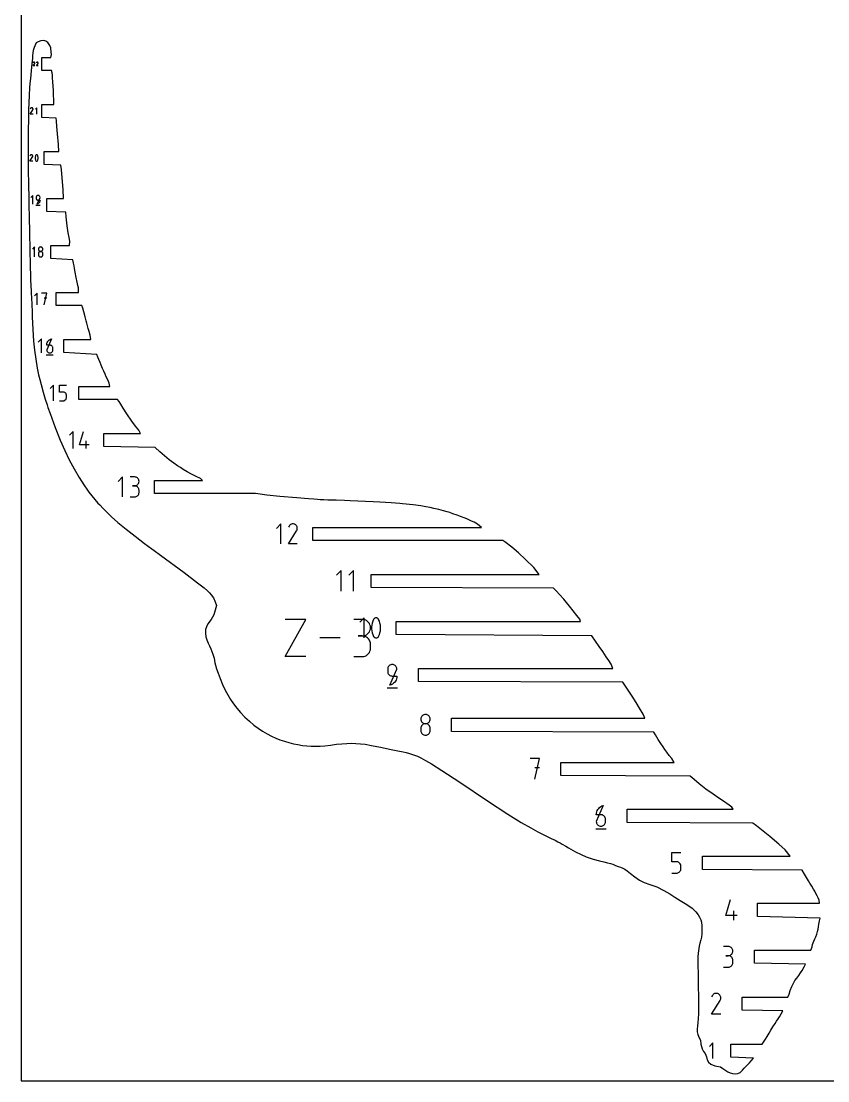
# Model space of a CAD drawing. Extents: x 0 to 590, y 0 to 890.
# Drawn here: x 0 to 185.7, y 0 to 243.9 of the extents above; entities that cross this region are included whole.
import ezdxf

# ---------------------------------------------------------------- set-up
doc = ezdxf.new("R2010")
doc.units = 0
doc.header["$MEASUREMENT"] = 0
for name, color, linetype in [('annotation', 7, 'Continuous'), ('boundary', 7, 'Continuous'), ('frame', 7, 'Continuous')]:
    doc.layers.add(name, color=color, linetype=linetype)

msp = doc.modelspace()

# ---------------------------------------------------------------- linework, layer by layer
at = {"layer": 'annotation', "color": 1}
for p, q in [((3.379372, 201.565995), (4.389546, 201.565995)), ((5.906837, 180.141909), (5.302432, 180.141909)), ((5.780246, 167.158346), (7.393968, 167.158346)), ((14.965324, 145.573132), (14.965324, 147.320219)), ((73.389296, 101.951087), (68.705896, 101.951087)), ((84.220942, 90.451334), (86.620942, 90.451334)), ((119.289987, 72.078344), (118.222886, 72.078344)), ((132.244728, 57.99812), (134.644728, 57.99812)), ((164.032891, 36.962645), (164.032891, 39.094439))]:
    msp.add_line(p, q, dxfattribs=at)
for points in [[(3.167247, 233.627481), (2.763593, 233.627481), (3.136583, 234.227946), (3.136583, 234.227946), (3.137029, 234.228498), (3.137456, 234.229054), (3.137868, 234.22962), (3.138268, 234.2302), (3.138657, 234.230799), (3.13904, 234.231421), (3.139418, 234.232071), (3.139795, 234.232754), (3.140173, 234.233475), (3.140173, 234.233475), (3.155574, 234.266541), (3.164571, 234.300817), (3.167384, 234.335529), (3.164235, 234.369902), (3.155343, 234.40316), (3.140929, 234.434531), (3.121214, 234.463239), (3.096418, 234.48851), (3.066761, 234.509569), (3.066761, 234.509569), (3.033603, 234.524751), (2.999274, 234.533609), (2.964542, 234.536343), (2.930175, 234.533152), (2.896939, 234.524235), (2.865603, 234.509793), (2.836934, 234.490023), (2.8117, 234.465127), (2.790667, 234.435302), (2.764163, 234.38446)], [(3.911867, 233.627481), (3.508213, 233.627481), (3.881203, 234.227946), (3.881203, 234.227946), (3.881649, 234.228498), (3.882076, 234.229054), (3.882488, 234.22962), (3.882888, 234.2302), (3.883277, 234.230799), (3.88366, 234.231421), (3.884038, 234.232071), (3.884415, 234.232754), (3.884794, 234.233475), (3.884794, 234.233475), (3.900194, 234.266541), (3.909191, 234.300817), (3.912004, 234.335529), (3.908855, 234.369902), (3.899963, 234.40316), (3.885549, 234.434531), (3.865834, 234.463239), (3.841038, 234.48851), (3.811381, 234.509569), (3.811381, 234.509569), (3.778223, 234.524751), (3.743894, 234.533609), (3.709162, 234.536343), (3.674795, 234.533152), (3.641559, 234.524235), (3.610223, 234.509793), (3.581554, 234.490023), (3.55632, 234.465127), (3.535287, 234.435302), (3.508783, 234.38446)], [(2.728403, 222.523528), (2.070524, 222.523528), (2.678426, 223.502172), (2.678426, 223.502172), (2.679153, 223.503072), (2.67985, 223.503979), (2.680521, 223.504901), (2.681172, 223.505846), (2.681807, 223.506822), (2.682431, 223.507836), (2.683047, 223.508895), (2.683662, 223.510009), (2.684278, 223.511183), (2.684278, 223.511183), (2.709378, 223.565075), (2.724041, 223.620939), (2.728627, 223.677513), (2.723494, 223.733533), (2.709002, 223.787739), (2.68551, 223.838867), (2.653378, 223.885656), (2.612965, 223.926842), (2.56463, 223.961164), (2.56463, 223.961164), (2.510588, 223.985908), (2.454639, 224.000345), (2.398032, 224.004801), (2.34202, 223.9996), (2.287853, 223.985068), (2.236781, 223.961529), (2.190056, 223.929309), (2.148928, 223.888732), (2.114649, 223.840123), (2.071453, 223.757261)], [(3.613359, 222.52354), (3.613359, 224.004837), (3.284048, 223.675433)], [(2.674498, 211.705591), (2.016442, 211.705591), (2.624507, 212.684499), (2.624507, 212.684499), (2.625234, 212.685398), (2.625931, 212.686305), (2.626603, 212.687228), (2.627254, 212.688173), (2.62789, 212.689149), (2.628513, 212.690163), (2.62913, 212.691223), (2.629745, 212.692337), (2.630361, 212.693512), (2.630361, 212.693512), (2.655468, 212.747419), (2.670135, 212.803298), (2.674722, 212.859886), (2.669587, 212.915922), (2.655091, 212.970142), (2.631593, 213.021284), (2.599453, 213.068085), (2.559029, 213.109283), (2.510681, 213.143614), (2.510681, 213.143614), (2.456624, 213.168365), (2.40066, 213.182806), (2.344038, 213.187263), (2.288011, 213.182061), (2.233829, 213.167524), (2.182744, 213.143979), (2.136006, 213.11175), (2.094867, 213.071162), (2.060578, 213.02254), (2.017371, 212.939656)], [(2.677996, 201.818539), (2.677996, 203.838887), (2.228847, 203.389611)], [(3.092365, 189.655904), (3.092365, 191.966046), (2.57879, 191.452327)], [(3.678508, 178.633879), (3.678508, 181.352595), (3.074102, 180.748019)], [(5.302432, 178.633879), (5.906837, 181.352595), (4.697856, 181.352595)], [(4.659819, 167.561777), (4.659819, 170.789222), (3.942316, 170.071517)], [(7.468143, 156.543672), (7.468143, 160.17185), (6.661553, 159.365032)], [(8.828596, 156.543672), (9.634276, 156.543672), (9.634276, 156.543672), (9.77888, 156.556674), (9.91507, 156.594157), (10.040551, 156.653839), (10.153025, 156.733436), (10.250198, 156.830666), (10.329774, 156.943247), (10.389456, 157.068895), (10.426949, 157.205328), (10.439957, 157.350263), (10.439957, 157.751624), (10.439957, 157.751624), (10.426956, 157.896489), (10.389482, 158.032733), (10.329824, 158.158109), (10.250273, 158.270366), (10.153119, 158.367257), (10.040652, 158.446531), (9.915162, 158.50594), (9.77894, 158.543235), (9.634276, 158.556167), (8.828596, 158.556167), (8.828596, 160.17185), (10.439957, 160.17185)], [(11.960775, 145.573132), (11.960775, 149.506915), (11.086245, 148.632138)], [(15.62005, 146.447662), (13.435821, 146.447662), (14.308131, 149.506915)], [(23.344634, 134.417777), (23.344634, 139.026794), (22.31999, 138.001862)], [(25.072871, 134.417921), (26.096358, 134.417921), (26.096358, 134.417921), (26.280435, 134.434434), (26.453644, 134.482025), (26.613106, 134.557773), (26.75594, 134.658757), (26.879263, 134.782055), (26.980197, 134.924746), (27.055859, 135.083909), (27.103369, 135.256622), (27.119846, 135.439964), (27.119846, 135.95243), (27.119846, 135.95243), (27.103369, 136.135696), (27.055859, 136.308368), (26.980197, 136.467519), (26.879263, 136.610219), (26.75594, 136.733541), (26.613106, 136.834556), (26.453644, 136.910335), (26.280435, 136.95795), (26.096358, 136.974472), (25.583892, 136.974472), (26.096358, 136.974472), (26.096358, 136.974472), (26.280435, 136.990999), (26.453644, 137.038641), (26.613106, 137.114496), (26.75594, 137.215657), (26.879263, 137.33922), (26.980197, 137.482282), (27.055859, 137.641936), (27.103369, 137.815279), (27.119846, 137.999405), (27.119846, 137.999405), (27.103369, 138.182671), (27.055859, 138.355343), (26.980197, 138.514494), (26.879263, 138.657194), (26.75594, 138.780516), (26.613106, 138.881531), (26.453644, 138.95731), (26.280435, 139.004925), (26.096358, 139.021447), (25.072871, 139.021447)], [(59.777137, 123.600373), (59.777137, 128.208722), (58.752641, 127.183938)], [(63.552149, 123.600336), (61.505471, 123.600336), (63.396669, 126.644921), (63.396669, 126.644921), (63.398929, 126.647719), (63.401098, 126.65054), (63.403187, 126.653409), (63.405212, 126.656349), (63.407188, 126.659385), (63.409128, 126.662539), (63.411046, 126.665836), (63.412957, 126.6693), (63.414875, 126.672954), (63.414875, 126.672954), (63.492963, 126.840613), (63.53858, 127.014407), (63.552845, 127.190409), (63.536876, 127.36469), (63.491791, 127.533325), (63.418707, 127.692386), (63.318744, 127.837946), (63.193018, 127.966079), (63.042647, 128.072856), (63.042647, 128.072856), (62.874521, 128.149834), (62.700461, 128.194748), (62.524357, 128.20861), (62.350102, 128.19243), (62.181586, 128.14722), (62.022701, 128.073991), (61.877338, 127.973752), (61.749389, 127.847516), (61.642745, 127.696293), (61.508361, 127.438507)], [(73.624232, 112.68681), (73.624232, 117.48681), (72.557131, 116.419407)], [(76.491334, 112.68681), (76.491334, 117.48681), (75.424232, 116.419407)], [(65.493075, 97.6684), (60.737159, 97.6684), (65.493075, 106.233775), (60.737159, 106.233775)], [(76.600506, 97.668669), (78.50255, 97.668669), (78.50255, 97.668669), (78.844637, 97.699356), (79.166529, 97.787799), (79.462872, 97.928569), (79.728313, 98.116237), (79.957497, 98.345373), (80.145071, 98.610549), (80.285681, 98.906336), (80.373973, 99.227305), (80.404594, 99.568027), (80.404594, 100.520392), (80.404594, 100.520392), (80.373973, 100.860972), (80.285681, 101.181866), (80.145071, 101.477631), (79.957497, 101.742824), (79.728313, 101.972005), (79.462872, 102.15973), (79.166529, 102.300557), (78.844637, 102.389045), (78.50255, 102.41975), (77.550185, 102.41975), (78.50255, 102.41975), (78.50255, 102.41975), (78.844637, 102.450462), (79.166529, 102.539001), (79.462872, 102.679968), (79.728313, 102.867966), (79.957497, 103.097596), (80.145071, 103.36346), (80.285681, 103.660161), (80.373973, 103.9823), (80.404594, 104.324479), (80.404594, 104.324479), (80.373973, 104.66506), (80.285681, 104.985953), (80.145071, 105.281718), (79.957497, 105.546912), (79.728313, 105.776093), (79.462872, 105.963818), (79.166529, 106.104645), (78.844637, 106.193132), (78.50255, 106.223837), (76.600506, 106.223837)], [(78.937099, 101.960212), (78.937099, 106.577932), (77.910521, 105.551064)], [(118.222886, 69.415858), (119.289987, 74.215858), (117.155483, 74.215858)], [(149.729259, 47.780382), (150.795157, 47.780382), (150.795157, 47.780382), (150.986465, 47.797583), (151.166641, 47.847172), (151.332649, 47.92613), (151.48145, 48.031436), (151.610008, 48.160069), (151.715284, 48.309011), (151.794243, 48.475241), (151.843845, 48.655738), (151.861054, 48.847484), (151.861054, 49.378476), (151.861054, 49.378476), (151.843855, 49.570129), (151.794277, 49.750377), (151.715351, 49.916247), (151.610107, 50.064761), (151.481574, 50.192945), (151.332782, 50.297823), (151.166762, 50.37642), (150.986544, 50.42576), (150.795157, 50.442868), (149.729259, 50.442868), (149.729259, 52.580382), (151.861054, 52.580382)], [(164.831787, 38.029746), (162.166592, 38.029746), (163.230984, 41.762645)], [(161.684145, 26.145057), (162.750042, 26.145057), (162.750042, 26.145057), (162.941746, 26.162254), (163.122133, 26.211817), (163.288203, 26.290704), (163.436955, 26.395872), (163.565388, 26.524279), (163.670504, 26.672883), (163.749301, 26.838641), (163.79878, 27.01851), (163.815939, 27.209449), (163.815939, 27.743151), (163.815939, 27.743151), (163.79878, 27.934011), (163.749301, 28.113838), (163.670504, 28.279583), (163.565388, 28.428197), (163.436955, 28.556629), (163.288203, 28.661829), (163.122133, 28.740748), (162.941746, 28.790336), (162.750042, 28.807543), (162.216341, 28.807543), (162.750042, 28.807543), (162.750042, 28.807543), (162.941746, 28.824754), (163.122133, 28.874371), (163.288203, 28.953369), (163.436955, 29.058722), (163.565388, 29.187405), (163.670504, 29.336395), (163.749301, 29.502664), (163.79878, 29.68319), (163.815939, 29.874946), (163.815939, 29.874946), (163.79878, 30.065805), (163.749301, 30.245633), (163.670504, 30.411378), (163.565388, 30.559992), (163.436955, 30.688424), (163.288203, 30.793624), (163.122133, 30.872543), (162.941746, 30.922131), (162.750042, 30.939338), (161.684145, 30.939338)], [(161.044707, 15.32713), (158.912913, 15.32713), (160.882761, 18.498333), (160.882761, 18.498333), (160.885116, 18.501247), (160.887374, 18.504185), (160.88955, 18.507174), (160.89166, 18.510236), (160.893717, 18.513398), (160.895738, 18.516683), (160.897736, 18.520118), (160.899727, 18.523725), (160.901725, 18.527531), (160.901725, 18.527531), (160.983059, 18.702163), (161.030574, 18.883185), (161.045432, 19.066506), (161.028799, 19.248035), (160.981839, 19.423683), (160.905716, 19.589359), (160.801595, 19.740973), (160.67064, 19.874434), (160.514016, 19.985652), (160.514016, 19.985652), (160.338898, 20.065831), (160.157599, 20.112613), (159.974172, 20.127052), (159.79267, 20.110199), (159.617146, 20.063109), (159.451653, 19.986834), (159.300245, 19.882427), (159.166975, 19.750941), (159.055895, 19.593429), (158.915923, 19.324922)], [(159.21785, 5.10049), (159.21785, 8.718372), (158.413548, 7.913843)]]:
    msp.add_lwpolyline(points, dxfattribs=at)
for points in [[(3.502682, 211.712274), (3.538, 211.705878), (3.5734, 211.705699), (3.608084, 211.711476), (3.641254, 211.722949), (3.672111, 211.739856), (3.699858, 211.761936), (3.723694, 211.78893), (3.742823, 211.820575), (3.742823, 211.820575), (3.799897, 211.954169), (3.842701, 212.09163), (3.871238, 212.231862), (3.885506, 212.373768), (3.885506, 212.516253), (3.871238, 212.658221), (3.842701, 212.798577), (3.799897, 212.936223), (3.742823, 213.070065), (3.742823, 213.070065), (3.735565, 213.083573), (3.727337, 213.096487), (3.7182, 213.108744), (3.708216, 213.120281), (3.697447, 213.131033), (3.685956, 213.140939), (3.673805, 213.149933), (3.661054, 213.157954), (3.647766, 213.164936), (3.647766, 213.164936), (3.613057, 213.178088), (3.577532, 213.184703), (3.541983, 213.185041), (3.507197, 213.179366), (3.473965, 213.16794), (3.443075, 213.151026), (3.415317, 213.128885), (3.39148, 213.101779), (3.372353, 213.069972), (3.372353, 213.069972), (3.315555, 212.936406), (3.272956, 212.798966), (3.244557, 212.658748), (3.230358, 212.516848), (3.230358, 212.374363), (3.244557, 212.232388), (3.272956, 212.092019), (3.315555, 211.954352), (3.372353, 211.820482), (3.372353, 211.820482), (3.379584, 211.807002), (3.387752, 211.794152), (3.396822, 211.781972), (3.406758, 211.770502), (3.417528, 211.759779), (3.429096, 211.749843), (3.441428, 211.740733), (3.454489, 211.732488), (3.468246, 211.725147), (3.468246, 211.725147)], [(4.332722, 203.389611), (4.332722, 203.389611), (4.325499, 203.470322), (4.304673, 203.546306), (4.271507, 203.61629), (4.227263, 203.679001), (4.173205, 203.733164), (4.110594, 203.777508), (4.040695, 203.810759), (3.964769, 203.831643), (3.884079, 203.838887), (3.884079, 203.838887), (3.803557, 203.831643), (3.727719, 203.810759), (3.657846, 203.777508), (3.595215, 203.733164), (3.541104, 203.679001), (3.496792, 203.61629), (3.463558, 203.546306), (3.44268, 203.470322), (3.435437, 203.389611), (3.435437, 203.164973), (3.435437, 203.164973), (3.44268, 203.084266), (3.463558, 203.008294), (3.496792, 202.938327), (3.541104, 202.875636), (3.595215, 202.821493), (3.657846, 202.77717), (3.727719, 202.743936), (3.803557, 202.723064), (3.884079, 202.715824), (4.332722, 202.715824), (4.322789, 202.579605), (4.293801, 202.448675), (4.246974, 202.324679), (4.183527, 202.209265), (4.104676, 202.104078), (4.011637, 202.010765), (3.905629, 201.930974), (3.787867, 201.866349), (3.659568, 201.818539), (3.659568, 201.818539)], [(4.976308, 191.542808), (4.952447, 191.629355), (4.914462, 191.709125), (4.86381, 191.78065), (4.801949, 191.842461), (4.730339, 191.893092), (4.650437, 191.931074), (4.563701, 191.95494), (4.471591, 191.963221), (4.471591, 191.963221), (4.37948, 191.95494), (4.292744, 191.931074), (4.212842, 191.893092), (4.141232, 191.842461), (4.079372, 191.78065), (4.02872, 191.709125), (3.990734, 191.629355), (3.966873, 191.542808), (3.958596, 191.450951), (3.958596, 191.450951), (3.966878, 191.358663), (3.990751, 191.27178), (4.028752, 191.191757), (4.079419, 191.120052), (4.141292, 191.058119), (4.212907, 191.007415), (4.292803, 190.969395), (4.379518, 190.945515), (4.471591, 190.937232), (4.471591, 190.937232), (4.563663, 190.945515), (4.650378, 190.969395), (4.730275, 191.007415), (4.80189, 191.058119), (4.863762, 191.120052), (4.914429, 191.191757), (4.95243, 191.27178), (4.976303, 191.358663), (4.984585, 191.450951), (4.984585, 191.450951)], [(3.966878, 190.075863), (3.990751, 189.989113), (4.028752, 189.909284), (4.079419, 189.837807), (4.141292, 189.776114), (4.212907, 189.725638), (4.292803, 189.687811), (4.379518, 189.664065), (4.471591, 189.655831), (4.471591, 189.655831), (4.563663, 189.664065), (4.650378, 189.687811), (4.730275, 189.725638), (4.80189, 189.776114), (4.863762, 189.837807), (4.914429, 189.909284), (4.95243, 189.989113), (4.976303, 190.075863), (4.984585, 190.168102), (4.984585, 190.423657), (4.984585, 190.423657), (4.976308, 190.515941), (4.952447, 190.60281), (4.914462, 190.682813), (4.86381, 190.754496), (4.801949, 190.816405), (4.730339, 190.867086), (4.650437, 190.905087), (4.563701, 190.928953), (4.471591, 190.937232), (4.471591, 190.937232), (4.37948, 190.928948), (4.292744, 190.90507), (4.212842, 190.867054), (4.141232, 190.816357), (4.079372, 190.754436), (4.02872, 190.682749), (3.990734, 190.602752), (3.966873, 190.515902), (3.958596, 190.423657), (3.958596, 190.168102), (3.958596, 190.168102)], [(5.870009, 168.279279), (5.870009, 168.279279), (5.881581, 168.150352), (5.914933, 168.028988), (5.968023, 167.917218), (6.038809, 167.817072), (6.125249, 167.730581), (6.225301, 167.659775), (6.336922, 167.606685), (6.45807, 167.573342), (6.586702, 167.561777), (6.586702, 167.561777), (6.715601, 167.573342), (6.836891, 167.606685), (6.948553, 167.659775), (7.048572, 167.730581), (7.134929, 167.817072), (7.205607, 167.917218), (7.258589, 168.028988), (7.291857, 168.150352), (7.303395, 168.279279), (7.303395, 168.63631), (7.303395, 168.63631), (7.291857, 168.765174), (7.258589, 168.88637), (7.205607, 168.997898), (7.134929, 169.097757), (7.048572, 169.183946), (6.948553, 169.254465), (6.836891, 169.307312), (6.715601, 169.340488), (6.586702, 169.351991), (5.870009, 169.351991), (5.885879, 169.57014), (5.932198, 169.779739), (6.007033, 169.978189), (6.10845, 170.16289), (6.234514, 170.331245), (6.383292, 170.480654), (6.552849, 170.608519), (6.741252, 170.712241), (6.946567, 170.789222), (6.946567, 170.789222)], [(81.51765, 101.981002), (81.627717, 101.96107), (81.738042, 101.960512), (81.846136, 101.978517), (81.94951, 102.014271), (82.045677, 102.066962), (82.132149, 102.135776), (82.206436, 102.219901), (82.266051, 102.318525), (82.266051, 102.318525), (82.443921, 102.734872), (82.577323, 103.16327), (82.666258, 103.600303), (82.710725, 104.042555), (82.710725, 104.486612), (82.666258, 104.929057), (82.577323, 105.366476), (82.443921, 105.795453), (82.266051, 106.212572), (82.266051, 106.212572), (82.243432, 106.254668), (82.217787, 106.294915), (82.189311, 106.333115), (82.158197, 106.369069), (82.124638, 106.40258), (82.088826, 106.43345), (82.050954, 106.461482), (82.011217, 106.486477), (81.969806, 106.508238), (81.969806, 106.508238), (81.861633, 106.549228), (81.750921, 106.569841), (81.64013, 106.570896), (81.53172, 106.55321), (81.428151, 106.517601), (81.331883, 106.464886), (81.245375, 106.395883), (81.171086, 106.31141), (81.111477, 106.212283), (81.111477, 106.212283), (80.934465, 105.796021), (80.801707, 105.367688), (80.713201, 104.930698), (80.668948, 104.488467), (80.668948, 104.04441), (80.713201, 103.601943), (80.801707, 103.164482), (80.934465, 102.735441), (81.111477, 102.318235), (81.111477, 102.318235), (81.134014, 102.276223), (81.159469, 102.236177), (81.187734, 102.198219), (81.218702, 102.16247), (81.252265, 102.129052), (81.288317, 102.098087), (81.326749, 102.069695), (81.367455, 102.044), (81.410328, 102.021121), (81.410328, 102.021121)], [(86.485936, 94.783932), (86.485936, 94.783932), (86.468777, 94.975687), (86.419298, 95.156213), (86.340501, 95.322482), (86.235385, 95.471472), (86.106951, 95.600155), (85.958199, 95.705508), (85.79213, 95.784506), (85.611743, 95.834123), (85.420039, 95.851334), (85.420039, 95.851334), (85.228731, 95.834123), (85.048554, 95.784506), (84.882547, 95.705508), (84.733746, 95.600155), (84.605188, 95.471472), (84.499911, 95.322482), (84.420953, 95.156213), (84.37135, 94.975687), (84.354141, 94.783932), (84.354141, 94.25023), (84.354141, 94.25023), (84.37135, 94.058485), (84.420953, 93.877987), (84.499911, 93.711757), (84.605188, 93.562816), (84.733746, 93.434182), (84.882547, 93.328876), (85.048554, 93.249919), (85.228731, 93.20033), (85.420039, 93.183129), (86.485936, 93.183129), (86.462337, 92.859497), (86.393466, 92.548429), (86.282215, 92.253837), (86.131476, 91.979632), (85.944138, 91.729726), (85.723095, 91.508031), (85.471236, 91.318459), (85.191454, 91.164923), (84.886638, 91.051334), (84.886638, 91.051334)], [(94.112698, 83.4714), (94.06312, 83.651227), (93.984194, 83.816973), (93.87895, 83.965586), (93.750417, 84.094018), (93.601625, 84.199219), (93.435605, 84.278138), (93.255387, 84.327725), (93.064, 84.344933), (93.064, 84.344933), (92.872612, 84.327725), (92.692394, 84.278138), (92.526374, 84.199219), (92.377582, 84.094018), (92.249049, 83.965586), (92.143805, 83.816973), (92.064879, 83.651227), (92.015301, 83.4714), (91.998102, 83.28054), (91.998102, 83.28054), (92.015311, 83.088784), (92.064914, 82.908259), (92.143872, 82.741989), (92.249149, 82.593), (92.377706, 82.464316), (92.526508, 82.358963), (92.692515, 82.279966), (92.872692, 82.230349), (93.064, 82.213138), (93.064, 82.213138), (93.255307, 82.230349), (93.435484, 82.279966), (93.601491, 82.358963), (93.750293, 82.464316), (93.87885, 82.593), (93.984127, 82.741989), (94.063085, 82.908259), (94.112688, 83.088784), (94.129897, 83.28054), (94.129897, 83.28054)], [(92.015311, 80.423392), (92.064914, 80.243143), (92.143872, 80.077274), (92.249149, 79.928759), (92.377706, 79.800575), (92.526508, 79.695697), (92.692515, 79.6171), (92.872692, 79.56776), (93.064, 79.550652), (93.064, 79.550652), (93.255307, 79.56776), (93.435484, 79.6171), (93.601491, 79.695697), (93.750293, 79.800575), (93.87885, 79.928759), (93.984127, 80.077274), (94.063085, 80.243143), (94.112688, 80.423392), (94.129897, 80.615044), (94.129897, 81.146036), (94.129897, 81.146036), (94.112698, 81.337782), (94.06312, 81.518279), (93.984194, 81.684509), (93.87895, 81.833451), (93.750417, 81.962085), (93.601625, 82.06739), (93.435605, 82.146348), (93.255387, 82.195937), (93.064, 82.213138), (93.064, 82.213138), (92.872612, 82.195927), (92.692394, 82.146313), (92.526374, 82.067323), (92.377582, 81.961986), (92.249049, 81.833327), (92.143805, 81.684375), (92.064879, 81.518158), (92.015301, 81.337702), (91.998102, 81.146036), (91.998102, 80.615044), (91.998102, 80.615044)], [(132.378228, 59.665222), (132.378228, 59.665222), (132.395438, 59.473476), (132.44504, 59.292979), (132.523998, 59.126749), (132.629275, 58.977807), (132.757833, 58.849173), (132.906634, 58.743868), (133.072642, 58.66491), (133.252818, 58.615321), (133.444126, 58.59812), (133.444126, 58.59812), (133.63583, 58.615321), (133.816217, 58.66491), (133.982287, 58.743868), (134.131038, 58.849173), (134.259472, 58.977807), (134.364588, 59.126749), (134.443385, 59.292979), (134.492864, 59.473476), (134.510023, 59.665222), (134.510023, 60.196214), (134.510023, 60.196214), (134.492864, 60.387866), (134.443385, 60.568115), (134.364588, 60.733984), (134.259472, 60.882499), (134.131038, 61.010683), (133.982287, 61.115561), (133.816217, 61.194158), (133.63583, 61.243498), (133.444126, 61.260606), (132.378228, 61.260606), (132.40183, 61.585048), (132.470718, 61.896773), (132.582016, 62.191916), (132.732847, 62.466612), (132.920336, 62.716997), (133.141605, 62.939205), (133.393778, 63.129371), (133.673979, 63.283631), (133.979332, 63.39812), (133.979332, 63.39812)]]:
    msp.add_lwpolyline(points, close=True, dxfattribs=at)
at = {"layer": 'boundary', "color": 5}
msp.add_lwpolyline([(51.476708, 83.739572), (52.512403, 82.774137), (53.550585, 81.908398), (54.535315, 81.176544), (55.537989, 80.519213), (56.615854, 79.886861), (57.612733, 79.363195), (58.579678, 78.916752), (59.550423, 78.527801), (60.604004, 78.159488), (61.639156, 77.849718), (62.650539, 77.600318), (63.695263, 77.390837), (64.733476, 77.230105), (65.759907, 77.119894), (66.781974, 77.057238), (67.805124, 77.040428), (68.840442, 77.069896), (69.926441, 77.149408), (71.166943, 77.286812), (72.583943, 77.462368), (73.812277, 77.5915), (74.915545, 77.66726), (75.970255, 77.696308), (77.022756, 77.677096), (78.093569, 77.605594), (79.199049, 77.47331), (80.617508, 77.229741), (82.712692, 76.797858), (85.165671, 76.263441), (86.683547, 75.959229), (87.924731, 75.720912), (88.604744, 75.572283), (89.3576, 75.361297), (90.272054, 75.064291), (91.186955, 74.718945), (92.009142, 74.338784), (93.098621, 73.758739), (94.455556, 72.96712), (96.857288, 71.462941), (100.957731, 68.744422), (107.347045, 64.443368), (111.987474, 61.405886), (115.094693, 59.485383), (117.293742, 58.203365), (118.889976, 57.333717), (120.145792, 56.707464), (122.014849, 55.813361), (122.930988, 55.373033), (123.550242, 55.044167), (124.033243, 54.766438), (124.501025, 54.497455), (125.361492, 53.99318), (126.012033, 53.611928), (127.608437, 52.725769), (128.898358, 52.079673), (130.052023, 51.536748), (131.64, 51.05631), (133.077044, 50.610897), (134.090013, 50.38905), (134.971749, 50.196072), (135.647502, 50.025414), (136.184036, 49.844558), (136.820155, 49.586521), (137.380231, 49.362377), (137.973412, 49.148764), (138.458776, 48.953255), (138.974235, 48.686097), (139.496578, 48.336422), (140.249998, 47.722414), (141.215773, 46.923735), (142.292327, 46.181046), (143.408893, 45.633314), (144.693759, 45.195661), (146.292204, 44.632813), (147.924072, 43.831924), (149.30172, 43.022002), (150.470736, 42.268106), (151.70586, 41.477035), (153.192514, 40.550553), (154.436768, 39.72594), (155.30498, 38.932375), (155.799656, 38.204941), (156.117066, 37.641772), (156.410097, 37.064921), (156.580105, 36.499339), (156.67136, 35.699094), (156.70051, 34.757495), (156.661731, 33.829326), (156.570482, 33.032765), (156.441995, 32.43428), (156.240804, 31.721596), (156.069977, 31.022651), (155.964108, 30.496646), (155.881201, 29.932758), (155.819606, 29.355294), (155.76593, 28.536097), (155.738106, 27.512017), (155.748685, 26.280867), (155.790869, 24.915165), (155.820453, 24.164898), (155.928443, 16.970781), (155.915994, 16.364758), (155.875937, 15.383897), (155.808168, 14.364272), (155.719057, 13.401155), (155.633106, 12.573449), (155.595675, 11.940698), (155.617786, 11.264272), (155.71887, 10.666045), (156.054298, 9.904498), (156.350094, 9.384353), (156.456941, 8.410063), (156.723717, 7.362683), (157.080744, 6.745977), (157.445261, 6.252758), (157.750898, 5.546223), (157.922758, 4.839055), (158.210864, 4.306305), (158.718674, 3.84247), (159.643962, 3.471612), (160.145914, 3.371246), (160.936834, 3.180671), (161.537445, 2.834889), (161.949703, 2.510241), (162.680667, 2.077319), (163.211965, 1.831253), (163.755201, 1.667945), (164.465556, 1.5875), (164.984286, 1.657405), (165.469413, 1.933858), (166.009984, 2.466708), (166.441344, 2.928441), (167.213734, 3.704904), (167.638272, 4.16735), (168.001142, 4.588859), (168.527307, 5.246801), (163.338391, 5.409431), (163.338391, 8.409431), (170.583039, 8.409431), (171.051164, 9.08901), (171.327838, 9.562552), (171.686739, 10.173446), (172.156434, 10.956271), (172.573963, 11.651119), (173.022285, 12.390158), (173.52591, 13.173365), (173.886687, 13.72608), (174.215737, 14.234193), (174.528038, 14.749435), (174.921228, 15.434072), (175.28822, 16.077169), (165.979412, 16.227169), (165.979412, 19.227169), (176.469497, 19.227169), (176.78953, 19.973716), (177.011611, 20.764203), (177.390778, 21.737889), (177.757722, 22.503794), (178.106625, 23.084455), (178.497195, 23.603636), (178.964835, 24.237686), (179.389684, 24.846132), (179.746006, 25.429476), (180.216043, 26.260896), (180.532556, 26.845492), (168.750644, 27.044907), (168.750644, 30.044907), (181.72405, 30.044907), (182.029322, 30.809995), (182.161941, 31.396833), (182.428124, 32.137651), (182.6635, 32.671108), (182.890941, 33.146163), (183.105939, 33.77652), (183.27652, 34.406227), (183.409716, 34.92171), (183.525455, 35.437349), (183.600328, 36.06514), (183.729886, 36.822059), (183.938536, 37.42191), (169.499791, 37.862645), (169.499791, 40.862645), (183.763191, 40.862645), (183.645678, 41.558952), (183.437881, 42.087188), (183.182774, 42.619632), (182.928251, 43.115526), (182.649059, 43.639995), (182.353939, 44.144194), (181.983224, 44.776897), (181.521452, 45.499628), (181.189647, 46.037704), (180.746662, 46.816485), (180.320227, 47.564882), (179.723844, 48.530382), (156.795759, 48.680382), (156.795759, 51.680382), (177.020968, 51.680382), (175.826407, 53.201876), (174.395328, 54.501263), (172.290944, 56.278922), (169.253799, 58.693252), (168.398154, 59.34812), (139.444728, 59.49812), (139.444728, 62.49812), (163.896178, 62.49812), (163.581968, 62.991897), (162.966347, 63.455861), (161.680338, 64.346016), (160.58205, 65.073424), (159.287514, 65.95236), (157.598917, 67.171871), (156.074446, 68.359954), (154.903415, 69.340842), (153.970734, 70.165859), (124.223487, 70.315858), (124.223488, 73.315858), (150.295368, 73.315858), (149.735171, 74.209588), (149.163636, 74.886268), (148.610921, 75.622157), (148.157729, 76.260316), (147.737106, 76.876154), (147.212592, 77.675092), (146.626814, 78.609178), (145.972951, 79.681238), (145.599354, 80.300803), (99.064601, 80.450802), (99.064602, 83.450802), (143.509993, 83.450802), (143.163639, 84.443512), (142.346188, 85.792996), (141.528385, 87.121372), (140.597614, 88.582914), (139.845782, 89.737798), (139.080706, 90.877058), (138.460616, 91.801334), (91.420942, 91.951334), (91.420942, 94.951334), (136.147267, 94.951334), (135.779201, 95.90448), (135.232865, 96.72842), (134.653947, 97.598148), (133.845929, 98.811708), (133.030943, 100.008342), (132.220212, 101.194924), (131.362296, 102.434919), (86.310956, 102.769072), (86.310956, 105.769072), (128.703551, 105.769072), (128.572605, 106.284893), (127.889465, 107.149187), (127.048224, 108.206423), (126.232914, 109.24429), (125.547666, 110.097934), (124.896578, 110.862069), (123.903649, 111.971996), (123.215444, 112.714413), (122.545789, 113.436814), (80.524684, 113.58681), (80.524684, 116.58681), (119.238304, 116.58681), (117.994343, 118.170468), (116.082466, 120.043228), (114.489825, 121.510512), (112.917709, 122.852028), (111.31103, 124.103146), (110.889998, 124.404548), (67.153075, 124.404547), (67.153075, 127.404548), (105.977714, 127.404548), (105.01864, 128.161516), (104.24219, 128.57336), (103.675174, 128.861371), (103.175979, 129.095169), (102.555817, 129.364957), (101.988335, 129.598394), (101.132222, 129.934929), (100.331587, 130.231882), (99.39066, 130.553314), (98.637662, 130.803228), (98.034026, 130.991068), (97.222539, 131.219951), (96.145902, 131.491654), (94.959131, 131.770913), (94.1019, 131.960689), (93.17245, 132.144108), (91.990197, 132.336914), (90.244229, 132.570357), (87.755027, 132.852932), (87.168591, 132.907753), (86.188379, 132.988189), (85.174316, 133.071406), (82.536559, 133.222828), (80.980777, 133.31517), (75.754629, 133.546553), (74.442946, 133.592016), (72.466931, 133.661876), (70.596931, 133.697979), (69.626313, 133.715812), (68.833273, 133.746278), (68.164167, 133.797501), (67.392127, 133.874877), (66.140205, 133.997343), (63.435761, 134.227749), (59.524666, 134.538201), (56.509217, 134.84657), (54.972058, 135.072286), (53.950536, 135.222285), (30.720423, 135.222285), (30.720423, 138.222285), (41.752178, 138.222285), (41.309314, 138.624815), (40.28842, 139.104272), (39.183406, 139.671897), (38.1938, 140.217871), (37.315075, 140.726785), (36.634775, 141.157617), (35.980055, 141.599656), (35.134721, 142.187953), (34.085428, 142.961805), (32.977404, 143.851219), (31.888099, 144.795422), (30.831308, 145.772519), (19.02099, 146.040023), (19.02099, 149.040023), (27.443045, 149.040024), (27.05794, 149.81596), (26.331209, 150.730342), (25.48301, 151.885378), (24.339131, 153.535122), (23.468457, 154.863232), (22.913094, 155.741956), (22.514818, 156.40316), (22.190894, 156.857761), (13.2743, 156.857761), (13.2743, 159.857761), (20.434555, 159.857761), (20.274212, 160.638694), (19.92133, 161.362597), (19.593297, 162.080824), (19.314854, 162.693957), (18.994254, 163.402599), (18.736389, 163.996348), (18.420135, 164.766147), (18.161073, 165.394424), (17.875416, 166.06168), (17.652782, 166.624136), (17.429759, 167.239153), (9.824685, 167.675499), (9.824685, 170.675499), (16.014746, 170.675499), (15.886769, 171.658162), (15.641108, 172.464827), (15.430246, 173.230037), (15.270815, 173.808555), (15.1054, 174.400661), (14.938247, 174.989637), (14.689466, 175.898732), (14.415648, 177.035808), (14.213789, 177.868303), (13.940868, 178.493237), (8.031942, 178.493237), (8.031942, 181.493237), (13.206944, 181.493237), (13.177816, 182.549204), (13.053255, 183.10595), (12.874823, 183.883152), (12.654592, 184.92548), (12.435136, 186.151765), (12.289937, 186.98911), (12.170094, 187.64987), (12.055492, 188.218219), (11.88896, 189.015131), (6.789276, 189.310975), (6.789276, 192.310975), (11.155185, 192.310975), (11.165163, 193.334402), (11.027787, 194.15769), (10.847436, 195.246208), (10.618719, 196.809169), (10.376323, 198.864621), (10.249102, 199.978713), (5.91115, 200.128713), (5.91115, 203.128713), (9.706737, 203.128713), (9.639467, 205.211555), (9.403161, 207.884228), (9.242633, 209.768353), (9.143637, 210.796451), (5.287379, 210.946451), (5.287379, 213.946451), (8.629143, 213.946451), (8.612954, 215.520517), (8.381872, 217.999755), (8.227398, 219.700126), (8.10808, 220.97553), (8.039199, 221.614189), (4.770673, 221.764189), (4.770673, 224.764189), (7.508536, 224.764189), (7.411237, 228.018941), (7.27835, 229.976092), (7.221007, 230.882221), (7.189818, 231.508399), (7.166339, 232.04549), (7.000549, 232.581926), (4.773358, 232.581927), (4.773359, 235.581926), (6.853532, 235.581926), (6.971514, 236.24644), (6.930081, 236.791859), (6.790723, 237.790514), (6.608924, 238.370422), (6.155118, 239.000546), (5.687883, 239.336196), (5.181016, 239.490779), (4.51435, 239.440131), (3.915495, 239.224696), (3.452913, 238.932359), (2.957376, 237.869804), (2.778773, 237.178745), (2.685864, 236.635555), (2.623615, 236.032203), (2.567971, 235.36226), (2.472345, 234.187452), (2.308428, 232.482535), (2.128866, 230.720163), (2.018899, 229.62039), (1.937682, 228.608412), (1.841647, 226.940904), (1.700455, 223.422917), (1.690554, 222.678557), (1.627505, 217.580401), (1.629356, 216.909696), (1.608125, 213.50659), (1.590448, 210.188136), (1.5875, 209.565428), (1.651558, 206.493053), (1.73243, 203.059555), (1.864598, 197.398354), (1.876708, 196.850844), (1.898103, 195.957587), (2.021833, 190.642037), (2.072387, 188.437453), (2.167445, 184.433507), (2.299103, 181.759578), (2.396447, 179.830724), (2.428857, 179.193817), (2.49852, 176.535218), (2.528854, 175.856786), (2.657118, 172.967286), (2.836325, 170.279336), (3.042764, 168.219098), (3.337347, 166.140148), (3.701272, 164.049254), (4.002901, 162.549976), (4.263933, 161.441258), (4.572929, 160.27706), (5.063619, 158.522078), (5.535654, 156.91843), (5.945994, 155.629091), (6.150253, 155.03505), (6.652582, 153.597708), (7.838247, 150.374975), (8.997695, 147.449597), (10.039083, 145.073101), (11.072292, 142.948222), (12.167583, 140.900093), (13.331664, 138.921117), (14.455707, 137.168039), (15.27774, 135.968451), (15.604956, 135.51173), (17.674181, 133.014363), (18.067449, 132.586955), (18.871255, 131.740588), (19.78486, 130.821717), (20.803338, 129.862767), (22.269826, 128.563773), (24.142257, 126.998109), (26.207218, 125.360031), (28.404281, 123.696716), (30.044173, 122.47546), (30.611006, 122.076148), (32.078481, 120.987067), (37.517619, 116.985343), (40.615113, 114.678313), (42.100066, 113.507285), (42.91571, 112.787074), (43.344799, 112.360495), (43.715999, 111.905636), (44.227304, 111.162641), (44.681047, 110.272137), (44.926249, 109.445683), (44.355424, 107.2642), (43.700257, 106.227135), (42.955788, 105.178337), (42.618404, 104.480082), (42.460122, 103.866736), (42.428453, 103.075014), (42.525296, 102.21666), (42.701091, 101.522052), (43.046391, 100.727362), (43.354443, 100.129793), (43.648243, 99.435266), (43.880183, 98.853523), (44.118013, 98.25171), (44.27673, 97.764868), (44.386359, 97.267315), (44.579688, 96.254391), (44.726367, 95.680376), (44.986027, 94.852485), (45.334289, 93.820375), (45.766475, 92.616338), (46.345205, 91.21922), (46.932189, 89.970212), (47.535238, 88.850957), (48.197896, 87.757243), (48.863973, 86.774705), (49.61426, 85.794623), (50.497546, 84.762815)], close=True, dxfattribs=at)
at = {"layer": 'frame', "color": 5}
for p, q in [((0, 890), (0, 0)), ((0, 0), (590, 0))]:
    msp.add_line(p, q, dxfattribs=at)

doc.saveas('drawing.dxf')
